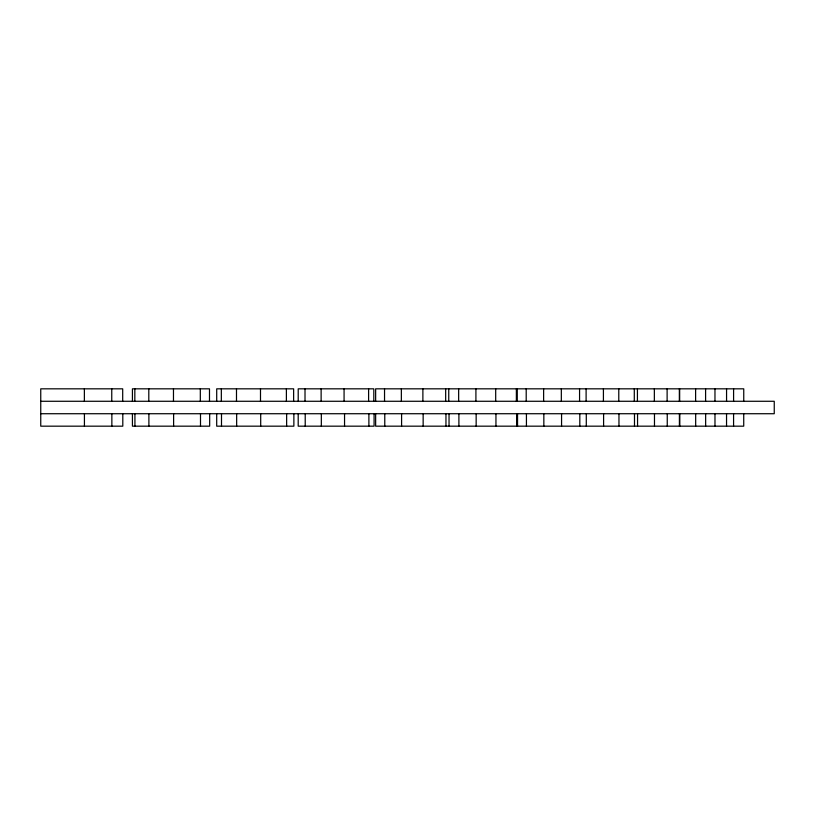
<?xml version="1.0" encoding="UTF-8"?>
<svg xmlns="http://www.w3.org/2000/svg" width="815" height="815" viewBox="0 0 815 815"><rect width="100%" height="100%" fill="white"/><g stroke="black" fill="none" stroke-linecap="round" stroke-linejoin="round"><path stroke-width="1.22" d="M40.75 401.275L774.25 401.275L774.25 413.725L40.75 413.725M743.749 401.275L743.749 388.826L375.644 388.826L375.644 401.275M743.728 413.725L743.728 426.174L375.644 426.174L375.644 413.725M733.592 388.826L733.592 401.275M733.582 413.725L733.582 426.174M726.562 388.826L726.562 401.275M726.542 413.725L726.542 426.174M714.969 388.826L714.969 401.275M714.979 413.725L714.979 426.174M705.596 388.826L705.596 401.275M705.647 413.725L705.647 426.174M695.613 388.826L695.613 401.275M695.674 413.725L695.674 426.174M679.792 413.725L679.792 426.174M679.659 388.826L679.659 401.275M679.343 388.826L679.343 401.275M679.404 413.725L679.404 426.174M667.251 413.725L667.251 426.174M667.118 388.826L667.118 401.275M654.353 388.826L654.353 401.275M654.476 413.725L654.476 426.174M637.554 413.725L637.554 426.174M637.422 388.826L637.422 401.275M634.488 413.725L634.488 426.174M634.294 388.826L634.294 401.275M618.962 413.725L618.962 426.174M618.779 388.826L618.779 401.275M603.599 413.725L603.599 426.174M603.416 388.826L603.416 401.275M586.291 413.725L586.291 426.174M586.107 388.826L586.107 401.275M579.811 413.725L579.811 426.174M579.567 388.826L579.567 401.275M561.566 413.725L561.566 426.174M561.331 388.826L561.331 401.275M543.839 413.725L543.839 426.174M543.625 388.826L543.625 401.275M526.429 413.725L526.429 426.174M526.205 388.826L526.205 401.275M517.545 413.725L517.545 426.174M517.27 388.826L517.27 401.275M516.639 413.725L516.639 426.174M516.364 388.826L516.364 401.275M495.948 413.725L495.948 426.174M495.693 388.826L495.693 401.275M476.154 413.725L476.154 426.174M475.909 388.826L475.909 401.275M458.896 413.725L458.896 426.174M458.651 388.826L458.651 401.275M449.034 413.725L449.034 426.174M448.749 388.826L448.749 401.275M445.958 413.725L445.958 426.174M445.673 388.826L445.673 401.275M423.148 413.725L423.148 426.174M422.883 388.826L422.883 401.275M401.591 413.725L401.591 426.174M401.357 388.826L401.357 401.275M384.772 413.725L384.772 426.174M384.537 388.826L384.537 401.275M374.085 413.725L374.085 426.174L298.198 426.174L298.198 413.725M373.81 401.275L373.81 388.826L298.209 388.826L298.209 401.275M368.889 413.725L368.889 426.174M368.604 388.826L368.604 401.275M344.551 413.725L344.551 426.174M344.073 388.826L344.073 401.275M321.334 413.725L321.334 426.174M321.13 388.826L321.13 401.275M305.218 413.725L305.218 426.174M305.014 388.826L305.014 401.275M293.869 413.725L293.869 426.174L216.698 426.174L216.698 413.725M293.634 401.275L293.634 388.826L216.709 388.826L216.709 401.275M286.636 413.725L286.636 426.174M286.391 388.826L286.391 401.275M260.698 413.725L260.698 426.174M260.494 388.826L260.494 401.275M236.656 413.725L236.656 426.174M236.493 388.826L236.493 401.275M221.497 413.725L221.497 426.174M221.334 388.826L221.334 401.275M209.669 413.725L209.669 426.174L132.427 426.174L132.427 413.725M209.486 401.275L209.486 388.826L132.427 388.826L132.427 401.275M200.5 413.725L200.5 426.174M200.317 388.826L200.317 401.275M173.473 388.826L173.473 401.275M173.615 413.725L173.615 426.174M148.89 413.725L148.89 426.174M148.799 388.826L148.799 401.275M134.923 413.725L134.923 426.174M134.832 388.826L134.832 401.275M122.8 413.725L122.8 426.174L40.75 426.174L40.75 388.826L122.698 388.826L122.698 401.275M111.859 413.725L111.859 426.174M111.757 388.826L111.757 401.275M84.373 388.826L84.373 401.275M84.424 413.725L84.424 426.174"/></g></svg>
